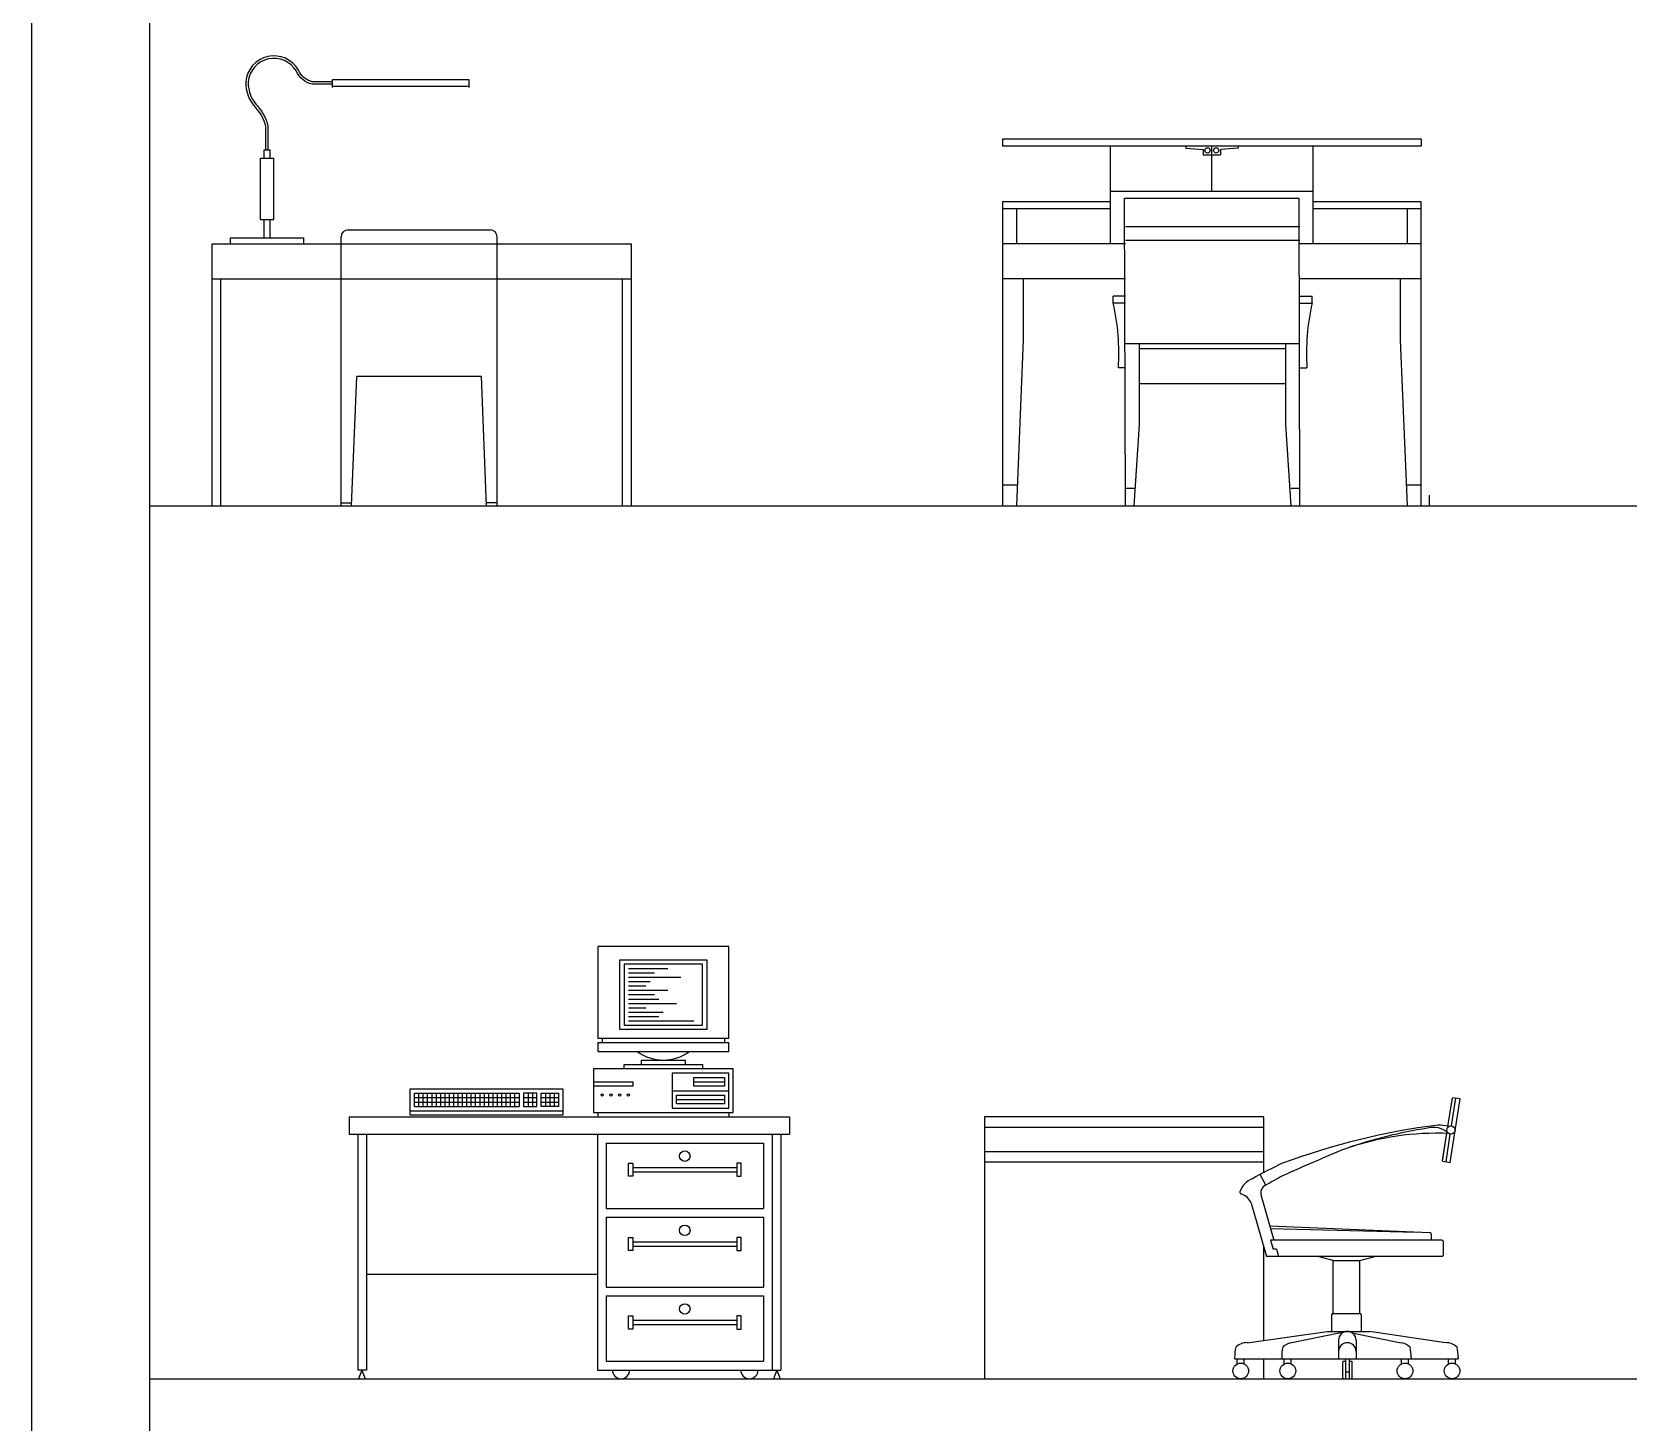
# Model space of a CAD drawing. Header units: inches. Extents: x 6.9 to 49.4, y 11.8 to 36.5.
# Drawn here: x 6.865 to 11.437, y 17.3 to 21.281 of the extents above; entities that cross this region are included whole.
import ezdxf

# ---------------------------------------------------------------- set-up
doc = ezdxf.new("R2010")
doc.units = ezdxf.units.IN
doc.header["$MEASUREMENT"] = 0
doc.layers.add('1', color=1, linetype='Continuous')
doc.layers.add('kadrbm', color=4, linetype='Continuous')

# ---------------------------------------------------------------- blocks, each defined once
blk = doc.blocks.new('kadrbm')
at = {"layer": 'kadrbm', "color": 4}
blk.add_lwpolyline([(0, 0), (0, 24.7972), (21, 24.7972), (21, 0), (0, 0)], close=True, dxfattribs=at)
blk.add_lwpolyline([(20.6631, 0.3257), (20.6631, 24.4603), (0.3369, 24.4603), (0.3369, 0.3257), (20.6631, 0.3257)], dxfattribs=at)

msp = doc.modelspace()

# ---------------------------------------------------------------- linework, layer by layer
at = {"layer": '1'}
for p, q in [((7.7259, 21.1382), (7.6679, 21.1382)), ((7.7259, 21.1312), (7.6679, 21.1312)), ((7.7259, 21.1441), (8.1179, 21.1441)), ((7.7259, 21.1217), (7.7259, 21.1441)), ((7.7259, 21.1252), (8.1179, 21.1252)), ((8.1179, 21.1217), (8.1179, 21.1441)), ((7.5351, 20.9434), (7.5351, 21.0103)), ((7.5421, 20.9434), (7.5421, 21.0112)), ((7.5299, 20.9189), (7.5299, 20.9434)), ((7.5299, 20.9434), (7.5474, 20.9434)), ((7.5474, 20.9189), (7.5474, 20.9434)), ((10.8448, 20.9739), (9.6448, 20.9739)), ((9.6448, 20.9739), (9.6448, 20.9539)), ((10.8448, 20.9539), (9.6448, 20.9539)), ((9.9548, 20.6739), (9.9548, 20.9539)), ((10.2448, 20.8239), (10.2448, 20.9539)), ((10.5348, 20.6739), (10.5348, 20.9539)), ((10.8448, 20.9739), (10.8448, 20.9539)), ((7.5194, 20.9189), (7.5579, 20.9189)), ((7.5194, 20.7439), (7.5194, 20.9189)), ((7.5579, 20.7439), (7.5579, 20.9189)), ((10.5348, 20.8239), (9.9548, 20.8239)), ((10.4948, 20.8039), (9.9948, 20.8039)), ((9.9971, 19.9239), (9.9948, 20.8039)), ((10.4971, 19.9239), (10.4948, 20.8039)), ((9.6448, 20.7939), (9.6448, 19.9239)), ((9.9548, 20.7939), (9.6448, 20.7939)), ((9.9548, 20.7739), (9.6448, 20.7739)), ((9.6848, 20.7739), (9.6848, 20.6739)), ((10.8448, 20.7939), (10.5348, 20.7939)), ((10.8448, 20.7739), (10.5348, 20.7739)), ((10.8048, 20.6739), (10.8048, 20.7739)), ((10.8448, 19.9239), (10.8448, 20.7939)), ((7.5194, 20.7439), (7.5579, 20.7439)), ((7.5299, 20.6914), (7.5299, 20.7439)), ((7.5474, 20.6914), (7.5474, 20.7439)), ((7.7707, 20.7139), (8.1775, 20.7139)), ((9.9971, 20.7239), (10.4971, 20.7239)), ((7.3812, 19.9239), (7.3812, 20.6739)), ((7.3812, 20.6739), (8.5812, 20.6739)), ((7.4336, 20.6914), (7.6436, 20.6914)), ((7.4336, 20.6739), (7.4336, 20.6914)), ((7.6436, 20.6739), (7.6436, 20.6914)), ((7.7507, 19.9239), (7.7507, 20.6939)), ((8.1975, 19.9239), (8.1975, 20.6939)), ((8.5812, 20.6739), (8.5812, 19.9239)), ((9.9971, 20.6739), (9.6448, 20.6739)), ((9.9971, 20.6839), (10.4971, 20.6839)), ((10.8448, 20.6739), (10.4971, 20.6739)), ((7.3812, 20.5739), (8.5812, 20.5739)), ((7.4062, 19.9239), (7.4062, 20.5739)), ((8.5562, 20.5739), (8.5562, 19.9239)), ((9.9971, 20.5739), (9.6448, 20.5739)), ((9.7048, 20.5739), (9.7048, 20.3989)), ((10.8448, 20.5739), (10.4971, 20.5739)), ((10.7848, 20.3989), (10.7848, 20.5739)), ((9.9971, 20.5239), (9.9621, 20.5239)), ((9.9621, 20.5039), (9.9621, 20.5239)), ((9.9971, 20.5039), (9.9621, 20.5039)), ((10.4971, 20.5239), (10.5321, 20.5239)), ((10.4971, 20.5039), (10.5321, 20.5039)), ((10.5321, 20.5039), (10.5321, 20.5239)), ((9.7048, 20.3989), (9.6848, 19.9239)), ((10.8048, 19.9239), (10.7848, 20.3989)), ((9.9971, 20.3889), (10.4971, 20.3889)), ((10.0371, 20.1564), (10.0371, 20.3889)), ((10.0371, 20.3739), (10.4571, 20.3739)), ((10.4571, 20.1564), (10.4571, 20.3889)), ((9.9971, 20.3188), (9.9771, 20.3188)), ((10.4971, 20.3188), (10.5171, 20.3188)), ((7.7807, 19.9239), (7.7957, 20.2936)), ((8.1525, 20.2936), (7.7957, 20.2936)), ((8.1675, 19.9239), (8.1525, 20.2936)), ((10.0371, 20.2739), (10.4571, 20.2739)), ((10.0221, 19.9239), (10.0371, 20.1564)), ((10.4721, 19.9239), (10.4571, 20.1564)), ((9.6448, 19.9839), (9.6873, 19.9839)), ((10.8023, 19.9839), (10.8448, 19.9839)), ((9.9971, 19.9739), (10.0221, 19.9739)), ((10.4721, 19.9739), (10.4971, 19.9739)), ((10.8669, 19.9539), (10.8669, 19.9239)), ((7.202, 19.9239), (27.5282, 19.9239)), ((7.7507, 19.9325), (7.7807, 19.9325)), ((8.1975, 19.9325), (8.1675, 19.9325)), ((8.4861, 18.6614), (8.4861, 18.3989)), ((8.8611, 18.6614), (8.4861, 18.6614)), ((8.8611, 18.3989), (8.8611, 18.6614)), ((8.5486, 18.4239), (8.5486, 18.6239)), ((8.5486, 18.6239), (8.7986, 18.6239)), ((8.5611, 18.6114), (8.5611, 18.4364)), ((8.7861, 18.6114), (8.5611, 18.6114)), ((8.7861, 18.4364), (8.7861, 18.6114)), ((8.7986, 18.6239), (8.7986, 18.4239)), ((8.5736, 18.5989), (8.6861, 18.5989)), ((8.5736, 18.5864), (8.6486, 18.5864)), ((8.5736, 18.5739), (8.7236, 18.5739)), ((8.5736, 18.5614), (8.6361, 18.5614)), ((8.5736, 18.5489), (8.6236, 18.5489)), ((8.5736, 18.5364), (8.6861, 18.5364)), ((8.5736, 18.5239), (8.6486, 18.5239)), ((8.5736, 18.5114), (8.6611, 18.5114)), ((8.5736, 18.4989), (8.7111, 18.4989)), ((8.5736, 18.4864), (8.6236, 18.4864)), ((8.5736, 18.4739), (8.6736, 18.4739)), ((8.5611, 18.4364), (8.7861, 18.4364)), ((8.5736, 18.4614), (8.6611, 18.4614)), ((8.5736, 18.4489), (8.7611, 18.4489)), ((8.4861, 18.3989), (8.8611, 18.3989)), ((8.4861, 18.3864), (8.4861, 18.3614)), ((8.4861, 18.3864), (8.8611, 18.3864)), ((8.4986, 18.3989), (8.4986, 18.3864)), ((8.7986, 18.4239), (8.5486, 18.4239)), ((8.8486, 18.3989), (8.8486, 18.3864)), ((8.8611, 18.3614), (8.8611, 18.3864)), ((8.4861, 18.3614), (8.8611, 18.3614)), ((8.6111, 18.3239), (8.6111, 18.3364)), ((8.6111, 18.3364), (8.7361, 18.3364)), ((8.7361, 18.3364), (8.7361, 18.3239)), ((8.4736, 18.3114), (8.4736, 18.1864)), ((8.8736, 18.3114), (8.4736, 18.3114)), ((8.5611, 18.3114), (8.5611, 18.3239)), ((8.5611, 18.3239), (8.7861, 18.3239)), ((8.6986, 18.2989), (8.6986, 18.1989)), ((8.8611, 18.2989), (8.6986, 18.2989)), ((8.7861, 18.3239), (8.7861, 18.3239)), ((8.7861, 18.3239), (8.7861, 18.3114)), ((8.8611, 18.1989), (8.8611, 18.2989)), ((8.8736, 18.1864), (8.8736, 18.3114)), ((7.9486, 18.2539), (8.3861, 18.2539)), ((7.9486, 18.1789), (7.9486, 18.2539)), ((8.3861, 18.2539), (8.3861, 18.1789)), ((8.4736, 18.2739), (8.5861, 18.2739)), ((8.5861, 18.2614), (8.4736, 18.2614)), ((8.5861, 18.2739), (8.5861, 18.2614)), ((8.6986, 18.2489), (8.8611, 18.2489)), ((8.7611, 18.2614), (8.7611, 18.2864)), ((8.7611, 18.2864), (8.8486, 18.2864)), ((8.7611, 18.2739), (8.8486, 18.2739)), ((8.8486, 18.2614), (8.7611, 18.2614)), ((8.8486, 18.2864), (8.8486, 18.2614)), ((7.9611, 18.2039), (7.9611, 18.2414)), ((7.9611, 18.2414), (8.2611, 18.2414)), ((7.9611, 18.2289), (8.2611, 18.2289)), ((7.9611, 18.2164), (8.2611, 18.2164)), ((7.9611, 18.2039), (8.2611, 18.2039)), ((7.9736, 18.2039), (7.9736, 18.2414)), ((7.9861, 18.2039), (7.9861, 18.2414)), ((7.9986, 18.2039), (7.9986, 18.2414)), ((8.0111, 18.2039), (8.0111, 18.2414)), ((8.0236, 18.2039), (8.0236, 18.2414)), ((8.0361, 18.2039), (8.0361, 18.2414)), ((8.0486, 18.2039), (8.0486, 18.2414)), ((8.0611, 18.2039), (8.0611, 18.2414)), ((8.0736, 18.2039), (8.0736, 18.2414)), ((8.0861, 18.2039), (8.0861, 18.2414)), ((8.0986, 18.2039), (8.0986, 18.2414)), ((8.1111, 18.2039), (8.1111, 18.2414)), ((8.1236, 18.2039), (8.1236, 18.2414)), ((8.1361, 18.2039), (8.1361, 18.2414)), ((8.1486, 18.2039), (8.1486, 18.2414)), ((8.1611, 18.2039), (8.1611, 18.2414)), ((8.1736, 18.2039), (8.1736, 18.2414)), ((8.1861, 18.2039), (8.1861, 18.2414)), ((8.1986, 18.2039), (8.1986, 18.2414)), ((8.2111, 18.2039), (8.2111, 18.2414)), ((8.2236, 18.2039), (8.2236, 18.2414)), ((8.2361, 18.2039), (8.2361, 18.2414)), ((8.2486, 18.2039), (8.2486, 18.2414)), ((8.2611, 18.2414), (8.2611, 18.2039)), ((8.3111, 18.2414), (8.2736, 18.2414)), ((8.2736, 18.2414), (8.2736, 18.2039)), ((8.2736, 18.2289), (8.3111, 18.2289)), ((8.2736, 18.2164), (8.3111, 18.2164)), ((8.2736, 18.2039), (8.3111, 18.2039)), ((8.2861, 18.2414), (8.2861, 18.2039)), ((8.2986, 18.2414), (8.2986, 18.2039)), ((8.3111, 18.2039), (8.3111, 18.2414)), ((8.3236, 18.2039), (8.3236, 18.2414)), ((8.3236, 18.2414), (8.3736, 18.2414)), ((8.3236, 18.2289), (8.3736, 18.2289)), ((8.3236, 18.2164), (8.3736, 18.2164)), ((8.3736, 18.2039), (8.3236, 18.2039)), ((8.3361, 18.2414), (8.3361, 18.2039)), ((8.3486, 18.2414), (8.3486, 18.2039)), ((8.3611, 18.2414), (8.3611, 18.2039)), ((8.3736, 18.2414), (8.3736, 18.2039)), ((8.6986, 18.1989), (8.8611, 18.1989)), ((8.7111, 18.2114), (8.7111, 18.2364)), ((8.7111, 18.2364), (8.8486, 18.2364)), ((8.7111, 18.2239), (8.8486, 18.2239)), ((8.8486, 18.2114), (8.7111, 18.2114)), ((8.8486, 18.2364), (8.8486, 18.2114)), ((10.921, 18.1465), (10.9338, 18.2286)), ((10.9273, 18.0436), (10.9557, 18.2252)), ((10.9315, 18.1481), (10.9438, 18.227)), ((10.9557, 18.2252), (10.9338, 18.2286)), ((7.7736, 18.1739), (9.0351, 18.1739)), ((7.7736, 18.1739), (7.7736, 18.1239)), ((7.9486, 18.1914), (8.3861, 18.1914)), ((8.3861, 18.1789), (7.9486, 18.1789)), ((8.4736, 18.1864), (8.8736, 18.1864)), ((8.4861, 18.1864), (8.4861, 18.1739)), ((8.8611, 18.1864), (8.8611, 18.1739)), ((9.0351, 18.1739), (9.0351, 18.1239)), ((10.3937, 18.1739), (9.5937, 18.1739)), ((9.5937, 18.1739), (9.5937, 17.4239)), ((10.3937, 18.0145), (10.3937, 18.1739)), ((7.7736, 18.1239), (9.0351, 18.1239)), ((7.7986, 18.1239), (7.7986, 17.4489)), ((7.8236, 18.1239), (7.8236, 17.4489)), ((8.4851, 18.1239), (8.4851, 17.4489)), ((8.9851, 18.1239), (8.9851, 17.4489)), ((9.0101, 18.1239), (9.0101, 17.4489)), ((10.3937, 18.1439), (9.5937, 18.1439)), ((10.9055, 18.047), (10.9179, 18.1266)), ((10.9057, 18.0485), (10.9179, 18.1269)), ((10.9155, 18.0454), (10.9278, 18.1244)), ((8.5101, 18.0989), (8.5101, 17.9114)), ((8.5101, 18.0989), (8.9601, 18.0989)), ((8.9601, 18.0989), (8.9601, 17.9114)), ((10.3937, 18.0739), (9.5937, 18.0739)), ((8.5736, 18.0414), (8.5861, 18.0414)), ((8.5736, 18.0039), (8.5736, 18.0414)), ((8.5861, 18.0414), (8.5861, 18.0039)), ((8.5861, 18.0289), (8.8841, 18.0289)), ((8.5861, 18.0164), (8.8841, 18.0164)), ((8.8966, 18.0414), (8.8841, 18.0414)), ((8.8841, 18.0414), (8.8841, 18.0039)), ((8.8966, 18.0039), (8.8966, 18.0414)), ((10.3937, 18.0439), (9.5937, 18.0439)), ((10.9055, 18.047), (10.9273, 18.0436)), ((8.5861, 18.0039), (8.5736, 18.0039)), ((8.8841, 18.0039), (8.8966, 18.0039)), ((10.3998, 17.9787), (10.3834, 18.0089)), ((10.3573, 17.9266), (10.4013, 17.7739)), ((10.386, 17.9474), (10.4224, 17.8212)), ((8.5101, 17.9114), (8.9601, 17.9114)), ((8.5101, 17.8864), (8.5101, 17.6864)), ((8.5101, 17.8864), (8.9601, 17.8864)), ((8.9601, 17.8864), (8.9601, 17.6864)), ((10.4107, 17.8617), (10.869, 17.8425)), ((10.4129, 17.8542), (10.8316, 17.8441)), ((10.8727, 17.8385), (10.8727, 17.8212)), ((8.5736, 17.8289), (8.5861, 17.8289)), ((8.5736, 17.7914), (8.5736, 17.8289)), ((8.5861, 17.7914), (8.5736, 17.7914)), ((8.5861, 17.8289), (8.5861, 17.7914)), ((8.5861, 17.8164), (8.8841, 17.8164)), ((8.5861, 17.8039), (8.8841, 17.8039)), ((8.8841, 17.8289), (8.8841, 17.7914)), ((8.8966, 17.8289), (8.8841, 17.8289)), ((8.8841, 17.7914), (8.8966, 17.7914)), ((8.8966, 17.7914), (8.8966, 17.8289)), ((10.3937, 17.534), (10.3937, 17.8005)), ((10.4128, 17.8212), (10.4204, 17.7948)), ((10.9036, 17.8212), (10.4128, 17.8212)), ((10.43, 17.7948), (10.4204, 17.7948)), ((10.43, 17.7948), (10.436, 17.7739)), ((10.9076, 17.8172), (10.9076, 17.7779)), ((10.9036, 17.7739), (10.4013, 17.7739)), ((10.5919, 17.7625), (10.5484, 17.7739)), ((10.5919, 17.7625), (10.6685, 17.7625)), ((10.5919, 17.6112), (10.5919, 17.7625)), ((10.6685, 17.7625), (10.712, 17.7739)), ((10.6685, 17.6112), (10.6685, 17.7625)), ((7.8236, 17.7239), (8.4851, 17.7239)), ((8.5101, 17.6864), (8.9601, 17.6864)), ((8.5101, 17.6614), (8.5101, 17.4739)), ((8.5101, 17.6614), (8.9601, 17.6614)), ((8.9601, 17.6614), (8.9601, 17.4739)), ((8.5736, 17.6039), (8.5861, 17.6039)), ((8.5736, 17.5664), (8.5736, 17.6039)), ((8.5861, 17.6039), (8.5861, 17.5664)), ((8.8966, 17.6039), (8.8841, 17.6039)), ((8.8841, 17.6039), (8.8841, 17.5664)), ((8.8966, 17.5664), (8.8966, 17.6039)), ((10.5879, 17.6072), (10.5879, 17.5595)), ((10.5919, 17.6112), (10.6685, 17.6112)), ((10.6725, 17.6072), (10.6725, 17.5595)), ((8.5861, 17.5664), (8.5736, 17.5664)), ((8.5861, 17.5914), (8.8841, 17.5914)), ((8.5861, 17.5789), (8.8841, 17.5789)), ((8.8841, 17.5664), (8.8966, 17.5664)), ((10.3461, 17.5273), (10.5748, 17.5595)), ((10.5748, 17.5595), (10.6959, 17.5595)), ((10.9144, 17.5273), (10.6959, 17.5595)), ((10.6143, 17.5557), (10.4735, 17.5268)), ((10.6079, 17.5345), (10.6079, 17.481)), ((10.6462, 17.5557), (10.7869, 17.5268)), ((10.6579, 17.5345), (10.6579, 17.481)), ((8.5101, 17.4739), (8.9601, 17.4739)), ((10.3101, 17.485), (10.3101, 17.481)), ((10.3102, 17.481), (10.9504, 17.481)), ((10.3176, 17.4666), (10.3176, 17.4789)), ((10.3376, 17.4666), (10.3376, 17.4789)), ((10.3937, 17.4239), (10.3937, 17.481)), ((10.4449, 17.485), (10.4449, 17.481)), ((10.4524, 17.4666), (10.4524, 17.4789)), ((10.4724, 17.4666), (10.4724, 17.4789)), ((10.6199, 17.4739), (10.6279, 17.4739)), ((10.6279, 17.4789), (10.6279, 17.4239)), ((10.6379, 17.4789), (10.6379, 17.4239)), ((10.6379, 17.4739), (10.6459, 17.4739)), ((10.6459, 17.4739), (10.6459, 17.4239)), ((10.7881, 17.4666), (10.7881, 17.4789)), ((10.8081, 17.4666), (10.8081, 17.4789)), ((10.8156, 17.485), (10.8156, 17.481)), ((10.9229, 17.4666), (10.9229, 17.4789)), ((10.9429, 17.4666), (10.9429, 17.4789)), ((10.9504, 17.485), (10.9504, 17.481)), ((7.202, 17.4239), (27.5282, 17.4239)), ((7.8236, 17.4489), (7.7986, 17.4489)), ((7.8101, 17.4489), (7.8005, 17.4239)), ((7.8101, 17.4489), (7.8198, 17.4239)), ((8.4851, 17.4489), (9.0101, 17.4489)), ((8.9986, 17.4489), (8.989, 17.4239)), ((8.9986, 17.4489), (9.0083, 17.4239)), ((10.6279, 17.4439), (10.6379, 17.4439))]:
    msp.add_line(p, q, dxfattribs=at)
for points in [[(7.6679, 21.1382, -0.236991), (7.6287, 21.1713, 0.736325), (7.4776, 21.1378, 0.20517), (7.5065, 21.0635, 0.20517)], [(7.6679, 21.1312, -0.246547), (7.6225, 21.168, 0.733756), (7.4846, 21.1375, 0.209171), (7.5128, 21.0669, 0.209171)]]:
    msp.add_lwpolyline(points, format="xyb", dxfattribs=at)
for points in [[(10.1698, 20.9539), (10.1698, 20.9479), (10.2198, 20.9439), (10.2198, 20.9289), (10.2698, 20.9289)], [(10.3198, 20.9539), (10.3198, 20.9479), (10.2698, 20.9439), (10.2698, 20.9289)]]:
    msp.add_lwpolyline(points, dxfattribs=at)
for centre, radius in [((10.2323, 20.9414), 0.00755), ((10.2573, 20.9414), 0.00755), ((8.4986, 18.2364), 0.00313), ((8.5236, 18.2364), 0.00312), ((8.5486, 18.2364), 0.00312), ((8.5736, 18.2364), 0.00313), ((10.9296, 18.1362), 0.012), ((8.7351, 18.0614), 0.015), ((8.7351, 17.8489), 0.015), ((8.7351, 17.6239), 0.015), ((10.3276, 17.4464), 0.0225), ((10.4624, 17.4464), 0.0225), ((10.7981, 17.4464), 0.0225), ((10.9329, 17.4464), 0.0225)]:
    msp.add_circle(centre, radius, dxfattribs=at)
for centre, radius, start, end in [((7.4146, 20.9797), 0.1244, 14.2439, 42.3369), ((7.4148, 20.9798), 0.1312, 14.2313, 41.6105), ((7.7707, 20.6939), 0.02, 90, 180), ((8.1775, 20.6939), 0.02, 0, 90), ((9.3432, 20.3606), 0.6353, 356.2292, 13.0368), ((11.1511, 20.3606), 0.6353, 166.9632, 183.7708), ((8.6736, 18.4614), 0.125, 233.1301, 306.8699), ((11.15, 16.1439), 2.0232, 97.3373, 110.3148), ((10.89, 18.0296), 0.121, 74.299, 89.2172), ((11.0708, 16.8066), 1.351, 98.8559, 109.0333), ((10.8912, 17.3204), 0.8067, 87.7632, 108.8731), ((10.8796, 18.0821), 0.0617, 47.4162, 105.7971), ((12.106, 14.411), 3.9581, 111.8918, 114.7706), ((10.9471, 16.9686), 1.1833, 114.967, 119.6687), ((10.3797, 17.9428), 0.057, 108.7203, 162.8796), ((10.4106, 17.9553), 0.0258, 114.7326, 197.6233), ((11.0681, 16.8174), 1.3399, 117.5867, 119.9225), ((10.3312, 17.9586), 0.00602, 170.6715, 253.3969), ((10.3166, 17.9113), 0.0435, 20.5724, 72.7994), ((10.8687, 17.8385), 0.004, 0, 86.421), ((10.9036, 17.8172), 0.004, 0, 90), ((10.9036, 17.7779), 0.004, 270, 0), ((10.5919, 17.6072), 0.004, 90, 180), ((10.6685, 17.6072), 0.004, 0, 90), ((10.6329, 17.5345), 0.025, 0, 180), ((10.4435, 17.4855), 0.1334, 167.5686, 180.2404), ((10.3461, 17.4796), 0.0478, 90, 133.425), ((10.5783, 17.4855), 0.1334, 167.5686, 180.2404), ((10.4808, 17.4796), 0.0478, 97.3081, 133.425), ((10.6329, 17.5023), 0.025, 0, 180), ((10.7796, 17.4796), 0.0478, 46.575, 82.6919), ((10.6822, 17.4855), 0.1334, 359.7596, 12.4314), ((10.9144, 17.4796), 0.0478, 46.575, 90), ((10.817, 17.4855), 0.1334, 359.7596, 12.4314), ((10.9164, 17.4489), 0.2976, 175.1805, 184.8195), ((8.5526, 17.4489), 0.025, 180, 0), ((8.9203, 17.4489), 0.025, 180, 0)]:
    msp.add_arc(centre, radius, start, end, dxfattribs=at)

# ---------------------------------------------------------------- block references
at = {"layer": 'kadrbm'}
msp.add_blockref('kadrbm', (6.8651, 11.7523), dxfattribs=at)

doc.saveas('drawing.dxf')
